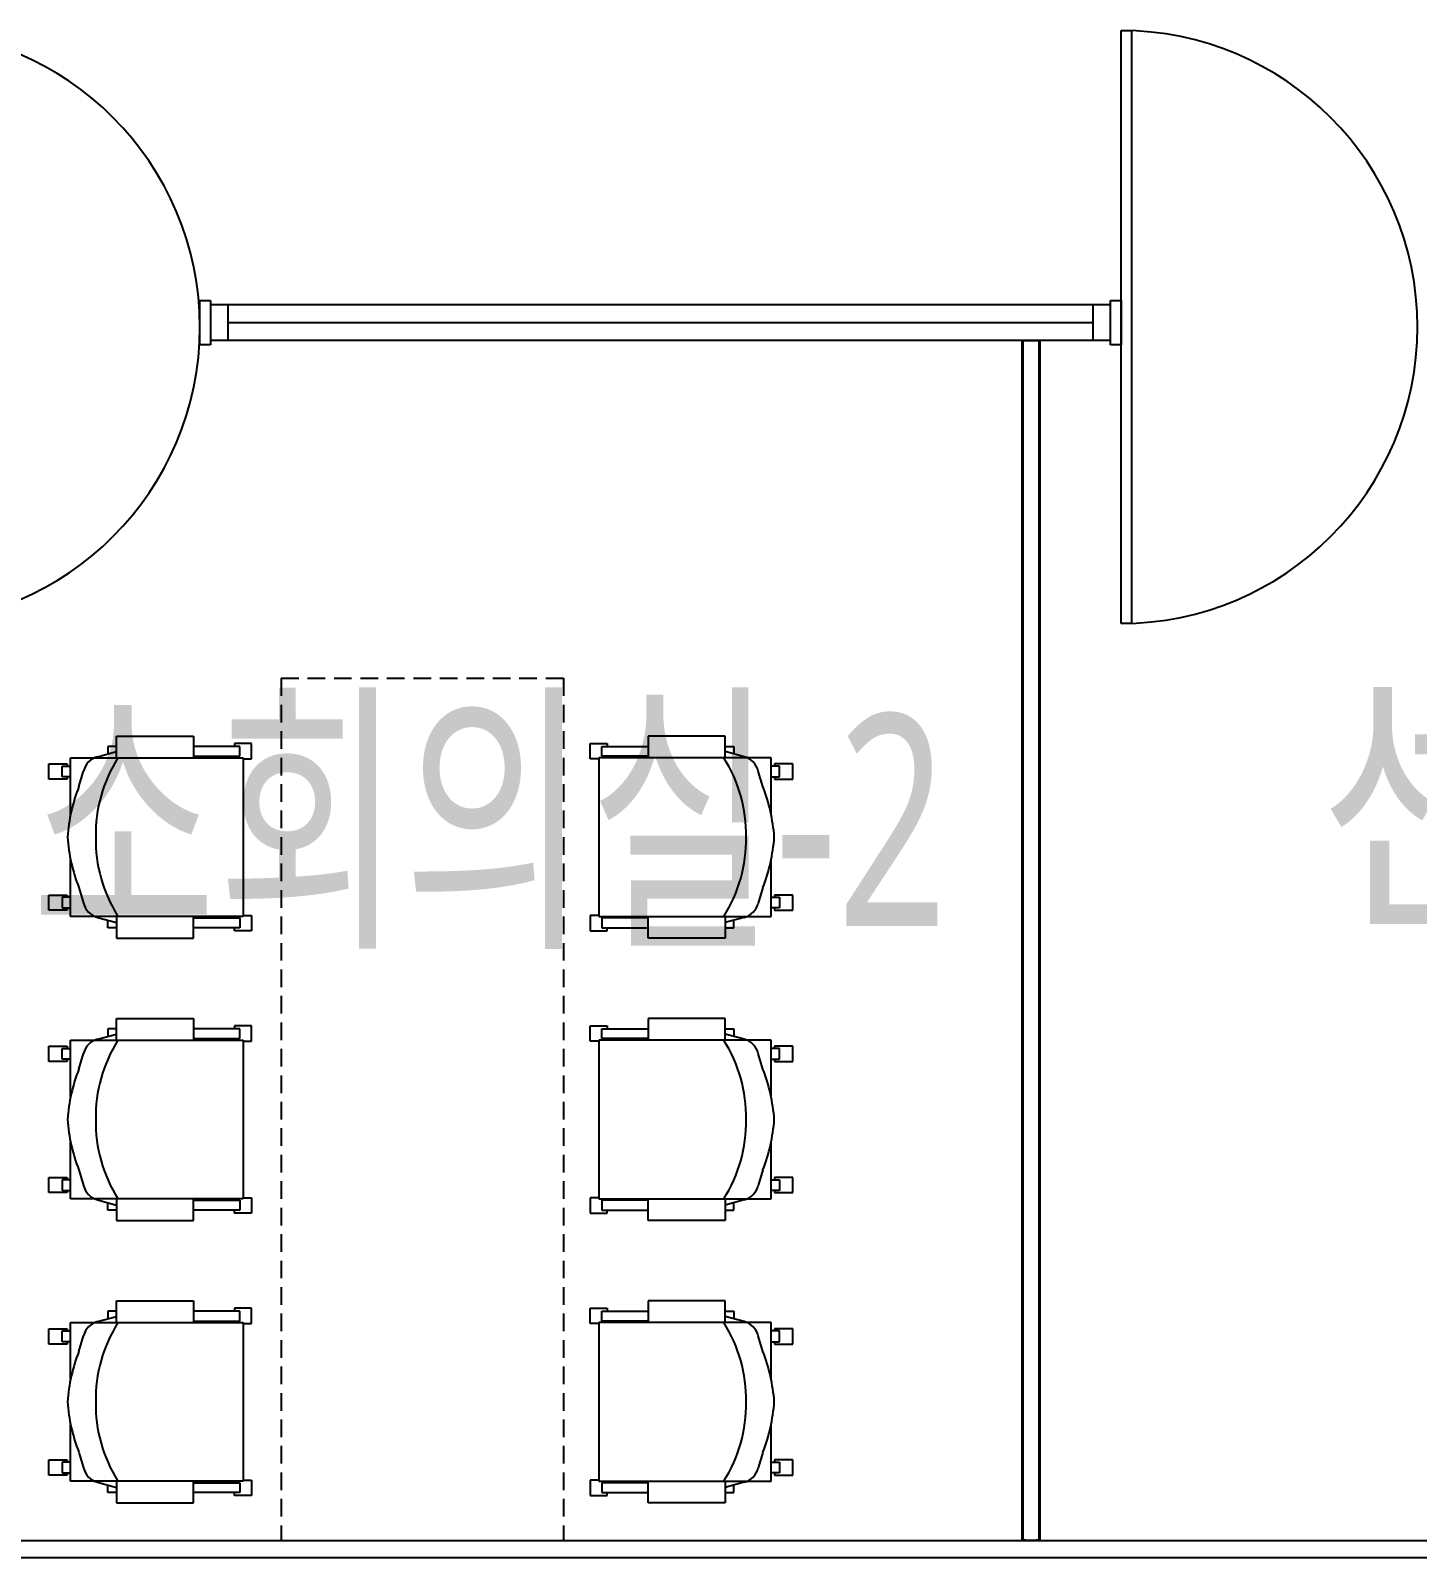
# Model space of a CAD drawing. Header units: millimetres. Extents: x -168200 to 672800, y -7409 to 118800.
# Drawn here: x 274340 to 278270, y 45877 to 50203 of the extents above; entities that cross this region are included whole.
import ezdxf
from ezdxf.enums import TextEntityAlignment as Align

# ---------------------------------------------------------------- set-up
doc = ezdxf.new("R2010")
doc.units = ezdxf.units.MM
doc.header["$LTSCALE"] = 200
doc.linetypes.add('HIDDEN', pattern=[0.375, 0.25, -0.125])
for name, color, linetype in [('1 BA', 9, 'Continuous'), ('1 FUR', 8, 'HIDDEN'), ('1 RM', 8, 'Continuous')]:
    doc.layers.add(name, color=color, linetype=linetype)
doc.styles.add('스타일1', font='malgun.ttf')

msp = doc.modelspace()

# ---------------------------------------------------------------- linework, layer by layer
at = {"layer": '1 BA'}
for p, q in [((277430, 48522.5), (277430, 50202.5)), ((277430, 50202.5), (277460, 50202.5)), ((277460, 50202.5), (277460, 48522.5)), ((274820, 49437.5), (274850, 49437.5)), ((274820, 49312.5), (274820, 49437.5)), ((274850, 49437.5), (274850, 49312.5)), ((274850, 49425), (274850, 49325)), ((277400, 49425), (274850, 49425)), ((274850, 49425), (274850, 49325)), ((274900, 49425), (274850, 49425)), ((274900, 49325), (274900, 49425)), ((277350, 49425), (277350, 49325)), ((277400, 49425), (277350, 49425)), ((277400, 49437.5), (277430, 49437.5)), ((277400, 49312.5), (277400, 49437.5)), ((277400, 49325), (277400, 49425)), ((277400, 49325), (277400, 49425)), ((277430, 49437.5), (277430, 49312.5)), ((274900, 49375), (277350, 49375)), ((274850, 49325), (277400, 49325)), ((274850, 49325), (274900, 49325)), ((277150, 45925), (277150, 49325)), ((277150, 49325), (277200, 49325)), ((277200, 49325), (277200, 45925)), ((277350, 49325), (277400, 49325)), ((274850, 49312.5), (274820, 49312.5)), ((277430, 49312.5), (277400, 49312.5)), ((277460, 48522.5), (277430, 48522.5)), ((270300, 45925), (281284.4, 45925)), ((270300, 45925), (277150, 45925)), ((277200, 45925), (277150, 45925))]:
    msp.add_line(p, q, dxfattribs=at)
at = {"layer": '1 BA', "ltscale": 253}
for p, q in [((277198.4, 49323.4), (277151.6, 49323.4)), ((277151.6, 49323.4), (277151.6, 45926.6)), ((277198.4, 45926.6), (277198.4, 49323.4)), ((281282.8, 45923.4), (270301.6, 45923.4)), ((277151.6, 45926.6), (277160, 45926.6)), ((277160, 45926.6), (277160, 45925)), ((277190, 45925), (277190, 45926.6)), ((277190, 45926.6), (277198.4, 45926.6)), ((270301.6, 45876.6), (281282.8, 45876.6))]:
    msp.add_line(p, q, dxfattribs=at)
at = {"layer": '1 BA'}
for centre, start, end in [((273979.2, 49361.7), 0.0548, 89.9452), ((277429.2, 49361.7), 0.0548, 89.9452), ((273979.2, 49363.3), 270.0548, 359.9452), ((277429.2, 49363.3), 270.0548, 359.9452)]:
    msp.add_arc(centre, 840.8, start, end, dxfattribs=at)
at = {"layer": '1 FUR'}
for p, q in [((275050, 48367.4), (275050, 45925)), ((275050, 48367.4), (275850, 48367.4)), ((275850, 48367.4), (275850, 45925)), ((275050, 45925), (275850, 45925))]:
    msp.add_line(p, q, dxfattribs=at)
at = {"layer": '1 FUR', "linetype": 'Continuous'}
for p, q in [((274583.6, 48141.9), (274583.6, 48203.6)), ((274583.6, 48203.6), (274802.1, 48203.6)), ((274802.1, 48203.6), (274802.1, 48141.9)), ((276308.7, 48203.6), (276090.2, 48203.6)), ((276090.2, 48203.6), (276090.2, 48141.9)), ((276308.7, 48141.9), (276308.7, 48203.6)), ((274529.9, 48145), (274583.6, 48159.6)), ((274583.6, 48174.4), (274559.4, 48174.4)), ((274559.4, 48174.4), (274559.4, 48152.7)), ((274933.2, 48174.4), (274802.1, 48174.4)), ((274966.6, 48182.5), (274917.9, 48182.5)), ((274917.9, 48182.5), (274917.9, 48174.4)), ((274933.2, 48146.4), (274933.2, 48174.4)), ((274966.6, 48139.2), (274966.6, 48182.5)), ((275925.6, 48139.2), (275925.6, 48182.5)), ((275925.6, 48182.5), (275974.4, 48182.5)), ((275959, 48146.4), (275959, 48174.4)), ((275959, 48174.4), (276090.2, 48174.4)), ((275974.4, 48182.5), (275974.4, 48174.4)), ((276308.7, 48174.4), (276332.8, 48174.4)), ((276362.3, 48145), (276308.7, 48159.6)), ((276332.8, 48174.4), (276332.8, 48152.7)), ((274392.4, 48081.3), (274392.4, 48124.7)), ((274392.4, 48124.7), (274443.9, 48124.7)), ((274429.9, 48087.9), (274429.9, 48118.2)), ((274429.9, 48118.2), (274453.8, 48118.2)), ((274443.9, 48124.7), (274443.9, 48118.2)), ((274453.8, 48141.9), (274942.3, 48141.9)), ((274453.8, 47981.8), (274453.8, 48141.9)), ((274476.9, 48060.4), (274490.4, 48104.6)), ((274583.6, 48141.9), (274802.1, 48141.9)), ((274802.1, 48146.4), (274933.2, 48146.4)), ((274917.9, 48146.4), (274917.9, 48141.9)), ((274942.3, 48141.9), (274942.3, 47692.9)), ((274942.3, 48139.2), (274966.6, 48139.2)), ((275950, 48139.2), (275925.6, 48139.2)), ((276438.5, 48141.9), (275950, 48141.9)), ((275950, 48141.9), (275950, 47692.9)), ((276090.2, 48146.4), (275959, 48146.4)), ((275974.4, 48146.4), (275974.4, 48141.9)), ((276308.7, 48141.9), (276090.2, 48141.9)), ((276415.3, 48060.4), (276401.8, 48104.6)), ((276438.5, 47981.8), (276438.5, 48141.9)), ((276462.3, 48118.2), (276438.5, 48118.2)), ((276499.9, 48124.7), (276448.4, 48124.7)), ((276448.4, 48124.7), (276448.4, 48118.2)), ((276462.3, 48087.9), (276462.3, 48118.2)), ((276499.9, 48081.3), (276499.9, 48124.7)), ((274443.9, 48081.3), (274392.4, 48081.3)), ((274453.8, 48087.9), (274429.9, 48087.9)), ((274443.9, 48087.9), (274443.9, 48081.3)), ((276438.5, 48087.9), (276462.3, 48087.9)), ((276448.4, 48087.9), (276448.4, 48081.3)), ((276448.4, 48081.3), (276499.9, 48081.3)), ((274453.8, 47692.9), (274453.8, 47853)), ((276438.5, 47692.9), (276438.5, 47853)), ((274476.9, 47774.4), (274490.4, 47730.1)), ((276415.3, 47774.4), (276401.8, 47730.1)), ((274392.4, 47710.1), (274392.4, 47753.4)), ((274392.4, 47753.4), (274443.9, 47753.4)), ((274453.8, 47746.9), (274429.9, 47746.9)), ((274429.9, 47746.9), (274429.9, 47716.6)), ((274429.9, 47716.6), (274453.8, 47716.6)), ((274443.9, 47753.4), (274443.9, 47746.9)), ((274443.9, 47716.6), (274443.9, 47710.1)), ((276438.5, 47746.9), (276462.3, 47746.9)), ((276462.3, 47716.6), (276438.5, 47716.6)), ((276499.9, 47753.4), (276448.4, 47753.4)), ((276448.4, 47753.4), (276448.4, 47746.9)), ((276448.4, 47716.6), (276448.4, 47710.1)), ((276462.3, 47746.9), (276462.3, 47716.6)), ((276499.9, 47710.1), (276499.9, 47753.4)), ((274443.9, 47710.1), (274392.4, 47710.1)), ((274942.3, 47692.9), (274453.8, 47692.9)), ((274529.9, 47689.7), (274583.6, 47675.1)), ((274559.4, 47660.4), (274559.4, 47682.1)), ((274583.6, 47692.9), (274583.6, 47631.2)), ((274802.1, 47692.9), (274583.6, 47692.9)), ((274802.1, 47631.2), (274802.1, 47692.9)), ((274802.1, 47688.4), (274933.2, 47688.4)), ((274917.9, 47688.4), (274917.9, 47692.9)), ((274933.2, 47688.4), (274933.2, 47660.4)), ((274942.3, 47695.6), (274966.6, 47695.6)), ((274966.6, 47695.6), (274966.6, 47652.3)), ((275950, 47695.6), (275925.6, 47695.6)), ((275925.6, 47695.6), (275925.6, 47652.3)), ((275950, 47692.9), (276438.5, 47692.9)), ((276090.2, 47688.4), (275959, 47688.4)), ((275959, 47688.4), (275959, 47660.4)), ((275974.4, 47688.4), (275974.4, 47692.9)), ((276090.2, 47631.2), (276090.2, 47692.9)), ((276090.2, 47692.9), (276308.7, 47692.9)), ((276308.7, 47692.9), (276308.7, 47631.2)), ((276362.3, 47689.7), (276308.7, 47675.1)), ((276332.8, 47660.4), (276332.8, 47682.1)), ((276448.4, 47710.1), (276499.9, 47710.1)), ((274583.6, 47660.4), (274559.4, 47660.4)), ((274583.6, 47631.2), (274802.1, 47631.2)), ((274933.2, 47660.4), (274802.1, 47660.4)), ((274917.9, 47652.3), (274917.9, 47660.4)), ((274966.6, 47652.3), (274917.9, 47652.3)), ((275925.6, 47652.3), (275974.4, 47652.3)), ((275959, 47660.4), (276090.2, 47660.4)), ((275974.4, 47652.3), (275974.4, 47660.4)), ((276308.7, 47631.2), (276090.2, 47631.2)), ((276308.7, 47660.4), (276332.8, 47660.4)), ((274583.6, 47374.4), (274559.4, 47374.4)), ((274559.4, 47374.4), (274559.4, 47352.7)), ((274583.6, 47341.9), (274583.6, 47403.6)), ((274583.6, 47403.6), (274802.1, 47403.6)), ((274802.1, 47403.6), (274802.1, 47341.9)), ((274933.2, 47374.4), (274802.1, 47374.4)), ((274966.6, 47382.5), (274917.9, 47382.5)), ((274917.9, 47382.5), (274917.9, 47374.4)), ((274933.2, 47346.4), (274933.2, 47374.4)), ((274966.6, 47339.2), (274966.6, 47382.5)), ((275925.6, 47339.2), (275925.6, 47382.5)), ((275925.6, 47382.5), (275974.4, 47382.5)), ((275959, 47346.4), (275959, 47374.4)), ((275959, 47374.4), (276090.2, 47374.4)), ((275974.4, 47382.5), (275974.4, 47374.4)), ((276308.7, 47403.6), (276090.2, 47403.6)), ((276090.2, 47403.6), (276090.2, 47341.9)), ((276308.7, 47341.9), (276308.7, 47403.6)), ((276308.7, 47374.4), (276332.8, 47374.4)), ((276332.8, 47374.4), (276332.8, 47352.7)), ((274453.8, 47341.9), (274942.3, 47341.9)), ((274453.8, 47181.8), (274453.8, 47341.9)), ((274529.9, 47345), (274583.6, 47359.6)), ((274583.6, 47341.9), (274802.1, 47341.9)), ((274802.1, 47346.4), (274933.2, 47346.4)), ((274917.9, 47346.4), (274917.9, 47341.9)), ((274942.3, 47341.9), (274942.3, 46892.9)), ((274942.3, 47339.2), (274966.6, 47339.2)), ((275950, 47339.2), (275925.6, 47339.2)), ((276438.5, 47341.9), (275950, 47341.9)), ((275950, 47341.9), (275950, 46892.9)), ((276090.2, 47346.4), (275959, 47346.4)), ((275974.4, 47346.4), (275974.4, 47341.9)), ((276308.7, 47341.9), (276090.2, 47341.9)), ((276362.3, 47345), (276308.7, 47359.6)), ((276438.5, 47181.8), (276438.5, 47341.9)), ((274392.4, 47281.3), (274392.4, 47324.7)), ((274392.4, 47324.7), (274443.9, 47324.7)), ((274429.9, 47287.9), (274429.9, 47318.2)), ((274429.9, 47318.2), (274453.8, 47318.2)), ((274453.8, 47287.9), (274429.9, 47287.9)), ((274443.9, 47324.7), (274443.9, 47318.2)), ((274443.9, 47287.9), (274443.9, 47281.3)), ((274476.9, 47260.4), (274490.4, 47304.6)), ((276415.3, 47260.4), (276401.8, 47304.6)), ((276462.3, 47318.2), (276438.5, 47318.2)), ((276438.5, 47287.9), (276462.3, 47287.9)), ((276499.9, 47324.7), (276448.4, 47324.7)), ((276448.4, 47324.7), (276448.4, 47318.2)), ((276448.4, 47287.9), (276448.4, 47281.3)), ((276462.3, 47287.9), (276462.3, 47318.2)), ((276499.9, 47281.3), (276499.9, 47324.7)), ((274443.9, 47281.3), (274392.4, 47281.3)), ((276448.4, 47281.3), (276499.9, 47281.3)), ((274453.8, 46892.9), (274453.8, 47053)), ((276438.5, 46892.9), (276438.5, 47053)), ((274392.4, 46910.1), (274392.4, 46953.4)), ((274392.4, 46953.4), (274443.9, 46953.4)), ((274453.8, 46946.9), (274429.9, 46946.9)), ((274429.9, 46946.9), (274429.9, 46916.6)), ((274443.9, 46953.4), (274443.9, 46946.9)), ((274476.9, 46974.4), (274490.4, 46930.1)), ((276415.3, 46974.4), (276401.8, 46930.1)), ((276438.5, 46946.9), (276462.3, 46946.9)), ((276499.9, 46953.4), (276448.4, 46953.4)), ((276448.4, 46953.4), (276448.4, 46946.9)), ((276462.3, 46946.9), (276462.3, 46916.6)), ((276499.9, 46910.1), (276499.9, 46953.4)), ((274443.9, 46910.1), (274392.4, 46910.1)), ((274429.9, 46916.6), (274453.8, 46916.6)), ((274443.9, 46916.6), (274443.9, 46910.1)), ((274942.3, 46892.9), (274453.8, 46892.9)), ((274583.6, 46892.9), (274583.6, 46831.2)), ((274802.1, 46892.9), (274583.6, 46892.9)), ((274802.1, 46831.2), (274802.1, 46892.9)), ((274917.9, 46888.4), (274917.9, 46892.9)), ((274942.3, 46895.6), (274966.6, 46895.6)), ((274966.6, 46895.6), (274966.6, 46852.3)), ((275950, 46895.6), (275925.6, 46895.6)), ((275925.6, 46895.6), (275925.6, 46852.3)), ((275950, 46892.9), (276438.5, 46892.9)), ((275974.4, 46888.4), (275974.4, 46892.9)), ((276090.2, 46831.2), (276090.2, 46892.9)), ((276090.2, 46892.9), (276308.7, 46892.9)), ((276308.7, 46892.9), (276308.7, 46831.2)), ((276462.3, 46916.6), (276438.5, 46916.6)), ((276448.4, 46916.6), (276448.4, 46910.1)), ((276448.4, 46910.1), (276499.9, 46910.1)), ((274529.9, 46889.7), (274583.6, 46875.1)), ((274559.4, 46860.4), (274559.4, 46882.1)), ((274583.6, 46860.4), (274559.4, 46860.4)), ((274802.1, 46888.4), (274933.2, 46888.4)), ((274933.2, 46860.4), (274802.1, 46860.4)), ((274917.9, 46852.3), (274917.9, 46860.4)), ((274966.6, 46852.3), (274917.9, 46852.3)), ((274933.2, 46888.4), (274933.2, 46860.4)), ((275925.6, 46852.3), (275974.4, 46852.3)), ((276090.2, 46888.4), (275959, 46888.4)), ((275959, 46888.4), (275959, 46860.4)), ((275959, 46860.4), (276090.2, 46860.4)), ((275974.4, 46852.3), (275974.4, 46860.4)), ((276362.3, 46889.7), (276308.7, 46875.1)), ((276308.7, 46860.4), (276332.8, 46860.4)), ((276332.8, 46860.4), (276332.8, 46882.1)), ((274583.6, 46831.2), (274802.1, 46831.2)), ((276308.7, 46831.2), (276090.2, 46831.2)), ((274583.6, 46541.9), (274583.6, 46603.6)), ((274583.6, 46603.6), (274802.1, 46603.6)), ((274802.1, 46603.6), (274802.1, 46541.9)), ((276308.7, 46603.6), (276090.2, 46603.6)), ((276090.2, 46603.6), (276090.2, 46541.9)), ((276308.7, 46541.9), (276308.7, 46603.6)), ((274529.9, 46545), (274583.6, 46559.6)), ((274583.6, 46574.4), (274559.4, 46574.4)), ((274559.4, 46574.4), (274559.4, 46552.7)), ((274933.2, 46574.4), (274802.1, 46574.4)), ((274966.6, 46582.5), (274917.9, 46582.5)), ((274917.9, 46582.5), (274917.9, 46574.4)), ((274933.2, 46546.4), (274933.2, 46574.4)), ((274966.6, 46539.2), (274966.6, 46582.5)), ((275925.6, 46539.2), (275925.6, 46582.5)), ((275925.6, 46582.5), (275974.4, 46582.5)), ((275959, 46546.4), (275959, 46574.4)), ((275959, 46574.4), (276090.2, 46574.4)), ((275974.4, 46582.5), (275974.4, 46574.4)), ((276308.7, 46574.4), (276332.8, 46574.4)), ((276362.3, 46545), (276308.7, 46559.6)), ((276332.8, 46574.4), (276332.8, 46552.7)), ((274392.4, 46481.3), (274392.4, 46524.7)), ((274392.4, 46524.7), (274443.9, 46524.7)), ((274429.9, 46487.9), (274429.9, 46518.2)), ((274429.9, 46518.2), (274453.8, 46518.2)), ((274443.9, 46524.7), (274443.9, 46518.2)), ((274453.8, 46541.9), (274942.3, 46541.9)), ((274453.8, 46381.8), (274453.8, 46541.9)), ((274476.9, 46460.4), (274490.4, 46504.6)), ((274583.6, 46541.9), (274802.1, 46541.9)), ((274802.1, 46546.4), (274933.2, 46546.4)), ((274917.9, 46546.4), (274917.9, 46541.9)), ((274942.3, 46541.9), (274942.3, 46092.9)), ((274942.3, 46539.2), (274966.6, 46539.2)), ((275950, 46539.2), (275925.6, 46539.2)), ((276438.5, 46541.9), (275950, 46541.9)), ((275950, 46541.9), (275950, 46092.9)), ((276090.2, 46546.4), (275959, 46546.4)), ((275974.4, 46546.4), (275974.4, 46541.9)), ((276308.7, 46541.9), (276090.2, 46541.9)), ((276415.3, 46460.4), (276401.8, 46504.6)), ((276438.5, 46381.8), (276438.5, 46541.9)), ((276462.3, 46518.2), (276438.5, 46518.2)), ((276499.9, 46524.7), (276448.4, 46524.7)), ((276448.4, 46524.7), (276448.4, 46518.2)), ((276462.3, 46487.9), (276462.3, 46518.2)), ((276499.9, 46481.3), (276499.9, 46524.7)), ((274443.9, 46481.3), (274392.4, 46481.3)), ((274453.8, 46487.9), (274429.9, 46487.9)), ((274443.9, 46487.9), (274443.9, 46481.3)), ((276438.5, 46487.9), (276462.3, 46487.9)), ((276448.4, 46487.9), (276448.4, 46481.3)), ((276448.4, 46481.3), (276499.9, 46481.3)), ((274453.8, 46092.9), (274453.8, 46253)), ((276438.5, 46092.9), (276438.5, 46253)), ((274476.9, 46174.4), (274490.4, 46130.1)), ((276415.3, 46174.4), (276401.8, 46130.1)), ((274392.4, 46110.1), (274392.4, 46153.4)), ((274392.4, 46153.4), (274443.9, 46153.4)), ((274453.8, 46146.9), (274429.9, 46146.9)), ((274429.9, 46146.9), (274429.9, 46116.6)), ((274429.9, 46116.6), (274453.8, 46116.6)), ((274443.9, 46153.4), (274443.9, 46146.9)), ((274443.9, 46116.6), (274443.9, 46110.1)), ((276438.5, 46146.9), (276462.3, 46146.9)), ((276462.3, 46116.6), (276438.5, 46116.6)), ((276499.9, 46153.4), (276448.4, 46153.4)), ((276448.4, 46153.4), (276448.4, 46146.9)), ((276448.4, 46116.6), (276448.4, 46110.1)), ((276462.3, 46146.9), (276462.3, 46116.6)), ((276499.9, 46110.1), (276499.9, 46153.4)), ((274443.9, 46110.1), (274392.4, 46110.1)), ((274942.3, 46092.9), (274453.8, 46092.9)), ((274529.9, 46089.7), (274583.6, 46075.1)), ((274559.4, 46060.4), (274559.4, 46082.1)), ((274583.6, 46092.9), (274583.6, 46031.2)), ((274802.1, 46092.9), (274583.6, 46092.9)), ((274802.1, 46031.2), (274802.1, 46092.9)), ((274802.1, 46088.4), (274933.2, 46088.4)), ((274917.9, 46088.4), (274917.9, 46092.9)), ((274933.2, 46088.4), (274933.2, 46060.4)), ((274942.3, 46095.6), (274966.6, 46095.6)), ((274966.6, 46095.6), (274966.6, 46052.3)), ((275950, 46095.6), (275925.6, 46095.6)), ((275925.6, 46095.6), (275925.6, 46052.3)), ((275950, 46092.9), (276438.5, 46092.9)), ((276090.2, 46088.4), (275959, 46088.4)), ((275959, 46088.4), (275959, 46060.4)), ((275974.4, 46088.4), (275974.4, 46092.9)), ((276090.2, 46031.2), (276090.2, 46092.9)), ((276090.2, 46092.9), (276308.7, 46092.9)), ((276308.7, 46092.9), (276308.7, 46031.2)), ((276362.3, 46089.7), (276308.7, 46075.1)), ((276332.8, 46060.4), (276332.8, 46082.1)), ((276448.4, 46110.1), (276499.9, 46110.1)), ((274583.6, 46060.4), (274559.4, 46060.4)), ((274583.6, 46031.2), (274802.1, 46031.2)), ((274933.2, 46060.4), (274802.1, 46060.4)), ((274917.9, 46052.3), (274917.9, 46060.4)), ((274966.6, 46052.3), (274917.9, 46052.3)), ((275925.6, 46052.3), (275974.4, 46052.3)), ((275959, 46060.4), (276090.2, 46060.4)), ((275974.4, 46052.3), (275974.4, 46060.4)), ((276308.7, 46031.2), (276090.2, 46031.2)), ((276308.7, 46060.4), (276332.8, 46060.4))]:
    msp.add_line(p, q, dxfattribs=at)
for centre, radius, start, end in [((274544.2, 48091.6), 55.3, 104.9581, 166.3368), ((274933.4, 47923.8), 408.7, 147.7529, 180.8981), ((275958.9, 47923.8), 408.7, 359.1019, 32.2471), ((276348.1, 48091.6), 55.3, 13.6632, 75.0419), ((274956.8, 47876.4), 513.9, 159.0272, 175.4254), ((275935.4, 47876.4), 513.9, 4.5746, 20.9728), ((274956.8, 47958.4), 513.9, 184.5746, 200.9728), ((274933.4, 47911), 408.7, 179.1019, 212.2471), ((275958.9, 47911), 408.7, 327.7529, 0.8981), ((275935.4, 47958.4), 513.9, 339.0272, 355.4254), ((274544.2, 47743.2), 55.3, 193.6632, 255.0419), ((276348.1, 47743.2), 55.3, 284.9581, 346.3368), ((274544.2, 47291.6), 55.3, 104.9581, 166.3368), ((274933.4, 47123.8), 408.7, 147.7529, 180.8981), ((275958.9, 47123.8), 408.7, 359.1019, 32.2471), ((276348.1, 47291.6), 55.3, 13.6632, 75.0419), ((274956.8, 47076.4), 513.9, 159.0272, 175.4254), ((275935.4, 47076.4), 513.9, 4.5746, 20.9728), ((274956.8, 47158.4), 513.9, 184.5746, 200.9728), ((274933.4, 47111), 408.7, 179.1019, 212.2471), ((275958.9, 47111), 408.7, 327.7529, 0.8981), ((275935.4, 47158.4), 513.9, 339.0272, 355.4254), ((274544.2, 46943.2), 55.3, 193.6632, 255.0419), ((276348.1, 46943.2), 55.3, 284.9581, 346.3368), ((274544.2, 46491.6), 55.3, 104.9581, 166.3368), ((274933.4, 46323.8), 408.7, 147.7529, 180.8981), ((275958.9, 46323.8), 408.7, 359.1019, 32.2471), ((276348.1, 46491.6), 55.3, 13.6632, 75.0419), ((274956.8, 46276.4), 513.9, 159.0272, 175.4254), ((275935.4, 46276.4), 513.9, 4.5746, 20.9728), ((274956.8, 46358.4), 513.9, 184.5746, 200.9728), ((274933.4, 46311), 408.7, 179.1019, 212.2471), ((275958.9, 46311), 408.7, 327.7529, 0.8981), ((275935.4, 46358.4), 513.9, 339.0272, 355.4254), ((274544.2, 46143.2), 55.3, 193.6632, 255.0419), ((276348.1, 46143.2), 55.3, 284.9581, 346.3368)]:
    msp.add_arc(centre, radius, start, end, dxfattribs=at)

# ---------------------------------------------------------------- texts
at = {"layer": '1 RM', "style": '스타일1'}
for s, width, p in [('센터장실', 0.8, (279194.9, 48024.4)), ('소회의실-2', 0.7, (275639.3, 47971.3))]:
    msp.add_text(s, height=600, dxfattribs=dict(at, width=width)).set_placement(p, align=Align.MIDDLE)

doc.saveas('drawing.dxf')
